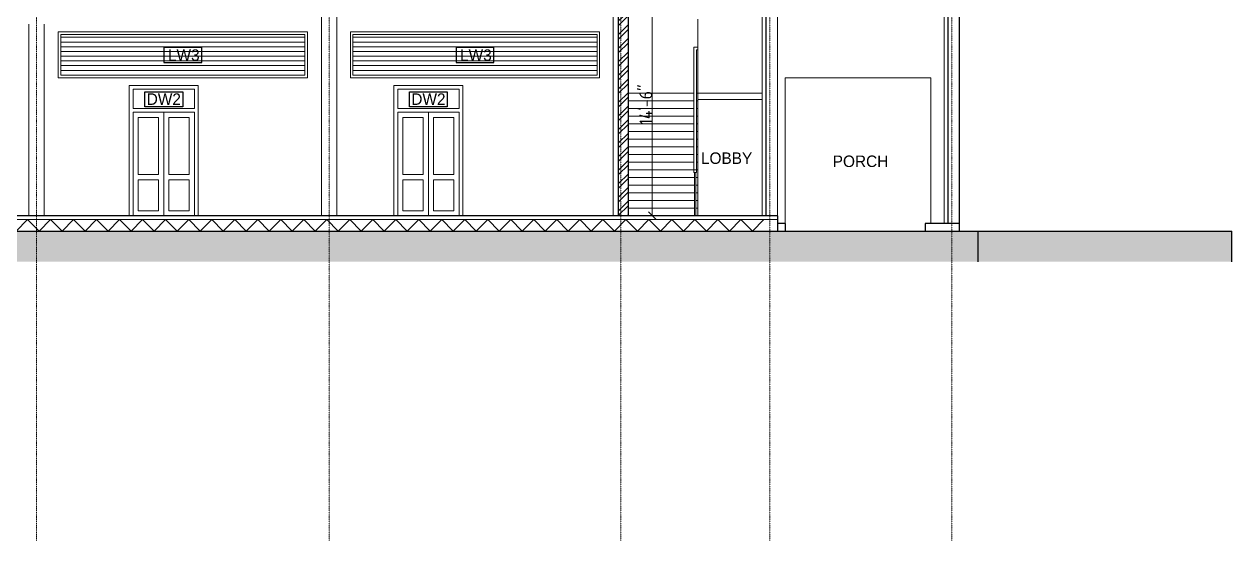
# Model space of a CAD drawing. Extents: x -95606 to 113309, y -42160 to -940.
# Drawn here: x -41687 to -40742, y -17862 to -17442 of the extents above; entities that cross this region are included whole.
import ezdxf

# ---------------------------------------------------------------- set-up
doc = ezdxf.new("R2010")
doc.units = 0
doc.header["$LTSCALE"] = 0.02
doc.header["$MEASUREMENT"] = 0
doc.header["$PDMODE"] = 3
doc.header["$PDSIZE"] = -2
doc.linetypes.add('ACAD_ISO04W100', pattern=[30, 24, -3, 0, -3])
doc.linetypes.add('CENTERX2', pattern=[101.6, 63.5, -12.7, 12.7, -12.7])
doc.layers.get('0').update_dxf_attribs({"linetype": 'CONTINUOUS'})
doc.layers.get('DEFPOINTS').update_dxf_attribs({"linetype": 'CONTINUOUS'})
for name, color, linetype, lineweight in [('DOOR WIN TEXT', 102, 'CONTINUOUS', 25), ('Hatch', 252, 'CONTINUOUS', 9), ('RBH CENTER LINE', 1, 'ACAD_ISO04W100', 13), ('RBH DIMENSIONS', 8, 'CONTINUOUS', 15), ('RBH HAND RAIL - 0.13', 131, 'CONTINUOUS', 13), ('RBH hatch', 43, 'CONTINUOUS', 0), ('RBH TEXT', 50, 'CONTINUOUS', 13), ('RBH TEXT FRAME', 90, 'CONTINUOUS', 25), ('RBH WALL - 0.13', 253, 'CONTINUOUS', 13), ('RBH WALL - 0.18', 252, 'CONTINUOUS', 18), ('RBH WALL - 0.30', 7, 'CONTINUOUS', 30)]:
    doc.layers.add(name, color=color, linetype=linetype, lineweight=lineweight)
doc.layers.add('RBH DO & WIN', color=7, linetype='CONTINUOUS', lineweight=9, true_color=0x8a008a)
doc.styles.add('RBH-225', font='ARIALN.TTF', dxfattribs={"height": 225})
doc.styles.get("Standard").update_dxf_attribs({"font": 'ISOCP'})
doc.dimstyles.new('RBH DIM 01', dxfattribs={"dimtxt": 10, "dimasz": 6, "dimexe": 8, "dimexo": 5, "dimgap": 0.09, "dimtad": 1, "dimdec": 0, "dimzin": 0, "dimdsep": 46, "dimlunit": 4, "dimtxsty": 'Standard', "dimblk": 'OBLIQUE', "dimcen": 0.09, "dimclrd": 4, "dimclre": 1, "dimclrt": 2, "dimadec": 0, "dimazin": 0, "dimtfac": 1, "dimtdec": 0, "dimtofl": 0, "dimtmove": 0, "dimatfit": 3, "dimldrblk": 'OPEN30', "dimfxl": 1, "dimtolj": 1, "dimtzin": 0, "dimlwd": -1, "dimlwe": -1, "dimarcsym": 0})

# ---------------------------------------------------------------- blocks, each defined once
blk = doc.blocks.new('_Oblique')
at = {"color": 0, "linetype": 'ByBlock', "lineweight": -2}
blk.add_line((-0.5, -0.5), (0.5, 0.5), dxfattribs=at)
blk = doc.blocks.new('*D952')
at = {"layer": 'DEFPOINTS', "color": 0, "lineweight": -2, "ltscale": 0.75, "transparency": 16777216}
for p in [(-41177, -17418.03), (-41195.29, -17592.03), (-41177, -17592.03)]:
    blk.add_point(p, dxfattribs=at)
at = {"layer": 'RBH DIMENSIONS', "color": 1, "ltscale": 0.75, "transparency": 16777216}
for p, q in [((-41182, -17418.03), (-41203.29, -17418.03)), ((-41182, -17592.03), (-41203.29, -17592.03))]:
    blk.add_line(p, q, dxfattribs=at)
at = {"layer": 'RBH DIMENSIONS', "color": 4, "ltscale": 0.75, "transparency": 16777216}
blk.add_line((-41195.29, -17418.03), (-41195.29, -17592.03), dxfattribs=at)
at = {"layer": 'RBH DIMENSIONS', "color": 4, "ltscale": 0.75, "transparency": 16777216, "xscale": 6, "yscale": 6, "zscale": 6}
for p, rotation in [((-41195.29, -17418.03), 90), ((-41195.29, -17592.03), 270)]:
    blk.add_blockref('_Oblique', p, dxfattribs=dict(at, rotation=rotation))
at = {"layer": 'RBH DIMENSIONS', "color": 2, "ltscale": 0.75, "transparency": 16777216, "insert": (-41200.38, -17505.03), "char_height": 10, "attachment_point": 5, "rotation": 90}
blk.add_mtext('\\A1;14\'-6"', dxfattribs=at)
blk = doc.blocks.new('_Open30')
at = {"color": 0, "linetype": 'ByBlock', "lineweight": -2}
for p, q in [((-1, 0.27), (0, 0)), ((0, 0), (-1, -0.27)), ((0, 0), (-1, 0))]:
    blk.add_line(p, q, dxfattribs=at)

msp = doc.modelspace()

# ---------------------------------------------------------------- hatches: boundary and pattern name
at = {"layer": 'Hatch', "ltscale": 0.75}
h = msp.add_hatch(dxfattribs=at)
h.set_pattern_fill('ANSI32', color=256, scale=20)
h.set_pattern_definition([(45, (-411645.736, -522238.593), (-5.30330086, 5.30330086), []), (45, (-411642.2, -522238.593), (-5.30330086, 5.30330086), [])])
h.paths.add_polyline_path([(-41213.996, -17436.031), (-41221.996, -17436.031), (-41221.996, -17592.031), (-41213.996, -17592.031)])
h.paths.add_polyline_path([(-41213.996, -16969.641), (-41221.996, -16969.641), (-41221.996, -17181.031), (-41213.996, -17181.031)])
h.paths.add_polyline_path([(-41221.996, -17250.987), (-41213.996, -17250.987), (-41213.996, -17181.031), (-41221.996, -17181.031)])
h.paths.add_polyline_path([(-41213.996, -17274.987), (-41221.996, -17274.987), (-41221.996, -17418.031), (-41213.996, -17418.031)])
at = {"layer": 'RBH hatch'}
h = msp.add_hatch(dxfattribs=at)
h.set_pattern_fill('EARTH', color=256, scale=24)
h.set_pattern_definition([(0, (-411609.736, -522238.593), (6, 6), [6, -6]), (0, (-411609.736, -522236.343), (6, 6), [6, -6]), (0, (-411609.736, -522234.093), (6, 6), [6, -6]), (90, (-411608.986, -522233.343), (-6, 6), [6, -6]), (90, (-411606.736, -522233.343), (-6, 6), [6, -6]), (90, (-411604.486, -522233.343), (-6, 6), [6, -6])])
h.paths.add_polyline_path([(-42520.996, -17832.031), (-42520.996, -17838.031), (-42591.845, -17838.031), (-42591.845, -17862.031), (-42496.996, -17862.031), (-42496.996, -17856.031), (-42064.996, -17856.031), (-42064.996, -17628.031), (-41887.996, -17628.031), (-41887.996, -17604.031), (-42088.996, -17604.031), (-42088.996, -17832.031)])
h.paths.add_polyline_path([(-41680.996, -17604.031), (-41887.996, -17604.031), (-41887.996, -17628.031), (-41680.996, -17628.031)])
h.paths.add_polyline_path([(-41473.996, -17604.031), (-41680.996, -17604.031), (-41680.996, -17628.031), (-41473.996, -17628.031)])
h.paths.add_polyline_path([(-41266.996, -17604.031), (-41473.996, -17604.031), (-41473.996, -17628.031), (-41266.996, -17628.031)])
h.paths.add_polyline_path([(-41071.996, -17604.031), (-41266.996, -17604.031), (-41266.996, -17628.031), (-41071.996, -17628.031)])
h.paths.add_polyline_path([(-40924.996, -17604.031), (-41071.996, -17604.031), (-41071.996, -17628.031), (-40924.996, -17628.031)])
h.paths.add_polyline_path([(-40741.915, -17604.031), (-40924.996, -17604.031), (-40924.996, -17628.031), (-40741.915, -17628.031)])

# ---------------------------------------------------------------- linework, layer by layer
at = {"layer": 'RBH CENTER LINE', "linetype": 'CENTERX2', "ltscale": 0.12}
for p, q in [((-41676.996, -17846.343), (-41676.996, -16823.092)), ((-41447.996, -17846.343), (-41447.996, -16823.092)), ((-41103.393, -17846.343), (-41103.393, -16823.092)), ((-40960.843, -17846.343), (-40960.843, -16823.092)), ((-41219.996, -17846.343), (-41219.996, -17036.892))]:
    msp.add_line(p, q, dxfattribs=at)
at = {"layer": 'RBH DIMENSIONS', "ltscale": 0.75}
msp.add_lwpolyline([(-40977.393, -17598.031), (-40977.393, -17484.031), (-41091.393, -17484.031), (-41091.393, -17598.031)], dxfattribs=at)
at = {"layer": 'RBH DO & WIN', "ltscale": 0.75}
for p, q in [((-41657.996, -17452.333), (-41466.996, -17452.333)), ((-41657.996, -17456.031), (-41466.996, -17456.031)), ((-41429.496, -17452.333), (-41238.496, -17452.333)), ((-41429.496, -17456.031), (-41238.496, -17456.031)), ((-41657.996, -17459.729), (-41466.996, -17459.729)), ((-41657.996, -17463.427), (-41466.996, -17463.427)), ((-41657.996, -17467.125), (-41466.996, -17467.125)), ((-41429.496, -17459.729), (-41238.496, -17459.729)), ((-41429.496, -17463.427), (-41238.496, -17463.427)), ((-41429.496, -17467.125), (-41238.496, -17467.125)), ((-41657.996, -17470.823), (-41466.996, -17470.823)), ((-41657.996, -17474.521), (-41466.996, -17474.521)), ((-41657.996, -17478.219), (-41466.996, -17478.219)), ((-41429.496, -17470.823), (-41238.496, -17470.823)), ((-41429.496, -17474.521), (-41238.496, -17474.521)), ((-41429.496, -17478.219), (-41238.496, -17478.219)), ((-41604.496, -17592.031), (-41604.496, -17490.031)), ((-41604.496, -17490.031), (-41550.496, -17490.031)), ((-41601.496, -17508.031), (-41601.496, -17493.031)), ((-41601.496, -17493.031), (-41553.496, -17493.031)), ((-41577.496, -17493.031), (-41553.496, -17493.031)), ((-41553.496, -17493.031), (-41553.496, -17508.031)), ((-41553.496, -17493.031), (-41553.496, -17508.031)), ((-41550.496, -17490.031), (-41550.496, -17592.031)), ((-41397.496, -17592.031), (-41397.496, -17490.031)), ((-41397.496, -17490.031), (-41343.496, -17490.031)), ((-41394.496, -17508.031), (-41394.496, -17493.031)), ((-41394.496, -17493.031), (-41346.496, -17493.031)), ((-41370.496, -17493.031), (-41346.496, -17493.031)), ((-41346.496, -17493.031), (-41346.496, -17508.031)), ((-41346.496, -17493.031), (-41346.496, -17508.031)), ((-41343.496, -17490.031), (-41343.496, -17592.031)), ((-41553.496, -17508.031), (-41601.496, -17508.031)), ((-41601.496, -17592.031), (-41601.496, -17511.031)), ((-41553.496, -17511.031), (-41601.496, -17511.031)), ((-41597.496, -17515.031), (-41597.496, -17559.746)), ((-41581.496, -17515.031), (-41597.496, -17515.031)), ((-41581.496, -17559.746), (-41581.496, -17515.031)), ((-41577.496, -17511.031), (-41577.496, -17592.031)), ((-41577.496, -17592.031), (-41577.496, -17511.031)), ((-41573.496, -17559.746), (-41573.496, -17515.031)), ((-41557.496, -17515.031), (-41573.496, -17515.031)), ((-41557.496, -17515.031), (-41557.496, -17559.746)), ((-41553.496, -17511.031), (-41553.496, -17592.031)), ((-41553.496, -17511.031), (-41553.496, -17592.031)), ((-41346.496, -17508.031), (-41394.496, -17508.031)), ((-41394.496, -17592.031), (-41394.496, -17511.031)), ((-41346.496, -17511.031), (-41394.496, -17511.031)), ((-41390.496, -17515.031), (-41390.496, -17559.746)), ((-41374.496, -17515.031), (-41390.496, -17515.031)), ((-41374.496, -17559.746), (-41374.496, -17515.031)), ((-41370.496, -17511.031), (-41370.496, -17592.031)), ((-41370.496, -17592.031), (-41370.496, -17511.031)), ((-41366.496, -17559.746), (-41366.496, -17515.031)), ((-41350.496, -17515.031), (-41366.496, -17515.031)), ((-41350.496, -17515.031), (-41350.496, -17559.746)), ((-41346.496, -17511.031), (-41346.496, -17592.031)), ((-41346.496, -17511.031), (-41346.496, -17592.031)), ((-41597.496, -17559.746), (-41581.496, -17559.746)), ((-41557.496, -17559.746), (-41573.496, -17559.746)), ((-41390.496, -17559.746), (-41374.496, -17559.746)), ((-41350.496, -17559.746), (-41366.496, -17559.746)), ((-41597.496, -17563.746), (-41597.496, -17588.031)), ((-41597.496, -17563.746), (-41581.496, -17563.746)), ((-41581.496, -17588.031), (-41581.496, -17563.746)), ((-41557.496, -17563.746), (-41573.496, -17563.746)), ((-41573.496, -17588.031), (-41573.496, -17563.746)), ((-41557.496, -17563.746), (-41557.496, -17588.031)), ((-41390.496, -17563.746), (-41390.496, -17588.031)), ((-41390.496, -17563.746), (-41374.496, -17563.746)), ((-41374.496, -17588.031), (-41374.496, -17563.746)), ((-41350.496, -17563.746), (-41366.496, -17563.746)), ((-41366.496, -17588.031), (-41366.496, -17563.746)), ((-41350.496, -17563.746), (-41350.496, -17588.031)), ((-41597.496, -17588.031), (-41581.496, -17588.031)), ((-41557.496, -17588.031), (-41573.496, -17588.031)), ((-41390.496, -17588.031), (-41374.496, -17588.031)), ((-41350.496, -17588.031), (-41366.496, -17588.031))]:
    msp.add_line(p, q, dxfattribs=at)
for points in [[(-41659.996, -17448.031), (-41464.996, -17448.031), (-41464.996, -17484.031), (-41659.996, -17484.031)], [(-41657.996, -17450.031), (-41466.996, -17450.031), (-41466.996, -17482.031), (-41657.996, -17482.031)], [(-41431.496, -17448.031), (-41236.496, -17448.031), (-41236.496, -17484.031), (-41431.496, -17484.031)], [(-41429.496, -17450.031), (-41238.496, -17450.031), (-41238.496, -17482.031), (-41429.496, -17482.031)]]:
    msp.add_lwpolyline(points, close=True, dxfattribs=at)
at = {"layer": 'RBH HAND RAIL - 0.13', "ltscale": 0.75}
for p, q in [((-41162.694, -17556.031), (-41162.694, -17460.031)), ((-41160.694, -17556.031), (-41160.694, -17462.031)), ((-41162.194, -17558.031), (-41162.194, -17592.031)), ((-41161.194, -17558.031), (-41161.194, -17592.031))]:
    msp.add_line(p, q, dxfattribs=at)
at = {"layer": 'RBH HAND RAIL - 0.13', "lineweight": 5, "ltscale": 0.75}
for p, q in [((-41162.694, -17460.031), (-41159.694, -17460.031)), ((-41160.694, -17462.031), (-41159.694, -17462.031))]:
    msp.add_line(p, q, dxfattribs=at)
at = {"layer": 'RBH HAND RAIL - 0.13', "ltscale": 0.75}
msp.add_lwpolyline([(-41160.694, -17556.031), (-41160.694, -17558.031), (-41162.694, -17558.031), (-41162.694, -17556.031)], close=True, dxfattribs=at)
at = {"layer": 'RBH hatch', "ltscale": 0.75}
for p, q in [((-41159.694, -17496.031), (-41159.694, -17438.031)), ((-41162.694, -17496.031), (-41213.996, -17496.031)), ((-41159.694, -17496.031), (-41160.694, -17496.031)), ((-41159.694, -17496.031), (-41159.694, -17592.031)), ((-41159.694, -17496.031), (-41109.393, -17496.031)), ((-41162.694, -17502.031), (-41213.996, -17502.031)), ((-41159.694, -17502.031), (-41160.694, -17502.031)), ((-41159.694, -17501.031), (-41109.393, -17501.031)), ((-41162.694, -17508.031), (-41213.996, -17508.031)), ((-41162.694, -17514.031), (-41213.996, -17514.031)), ((-41159.694, -17508.031), (-41160.694, -17508.031)), ((-41159.694, -17514.031), (-41160.694, -17514.031)), ((-41162.694, -17520.031), (-41213.996, -17520.031)), ((-41159.694, -17520.031), (-41160.694, -17520.031)), ((-41162.694, -17526.031), (-41213.996, -17526.031)), ((-41162.694, -17532.031), (-41213.996, -17532.031)), ((-41159.694, -17526.031), (-41160.694, -17526.031)), ((-41159.694, -17532.031), (-41160.694, -17532.031)), ((-41162.694, -17538.031), (-41213.996, -17538.031)), ((-41162.694, -17544.031), (-41213.996, -17544.031)), ((-41159.694, -17538.031), (-41160.694, -17538.031)), ((-41159.694, -17544.031), (-41160.694, -17544.031)), ((-41162.694, -17550.031), (-41213.996, -17550.031)), ((-41159.694, -17550.031), (-41160.694, -17550.031)), ((-41159.694, -17556.031), (-41213.996, -17556.031)), ((-41162.194, -17562.031), (-41213.996, -17562.031)), ((-41159.694, -17562.031), (-41161.194, -17562.031)), ((-41162.194, -17568.031), (-41213.996, -17568.031)), ((-41159.694, -17568.031), (-41161.194, -17568.031)), ((-41162.194, -17574.031), (-41213.996, -17574.031)), ((-41162.194, -17580.031), (-41213.996, -17580.031)), ((-41159.694, -17574.031), (-41161.194, -17574.031)), ((-41159.694, -17580.031), (-41161.194, -17580.031)), ((-41162.194, -17586.031), (-41213.996, -17586.031)), ((-41159.694, -17586.031), (-41161.194, -17586.031))]:
    msp.add_line(p, q, dxfattribs=at)
at = {"layer": 'RBH TEXT FRAME', "color": 4}
for points in [[(-41577.328, -17472.079), (-41547.664, -17472.079), (-41547.664, -17460.399), (-41577.328, -17460.399)], [(-41348.828, -17472.079), (-41319.164, -17472.079), (-41319.164, -17460.399), (-41348.828, -17460.399)], [(-41592.328, -17495.023), (-41562.664, -17495.023), (-41562.664, -17506.704), (-41592.328, -17506.704)], [(-41385.328, -17495.023), (-41355.664, -17495.023), (-41355.664, -17506.704), (-41385.328, -17506.704)]]:
    msp.add_lwpolyline(points, close=True, dxfattribs=at)
at = {"layer": 'RBH WALL - 0.13', "ltscale": 0.75}
for p, q in [((-41692.996, -17604.031), (-41683.996, -17595.031)), ((-41674.996, -17604.031), (-41683.996, -17595.031)), ((-41674.996, -17604.031), (-41665.996, -17595.031)), ((-41656.996, -17604.031), (-41665.996, -17595.031)), ((-41656.996, -17604.031), (-41647.996, -17595.031)), ((-41638.996, -17604.031), (-41647.996, -17595.031)), ((-41638.996, -17604.031), (-41629.996, -17595.031)), ((-41620.996, -17604.031), (-41629.996, -17595.031)), ((-41620.996, -17604.031), (-41611.996, -17595.031)), ((-41602.996, -17604.031), (-41611.996, -17595.031)), ((-41602.996, -17604.031), (-41593.996, -17595.031)), ((-41584.996, -17604.031), (-41593.996, -17595.031)), ((-41584.996, -17604.031), (-41575.996, -17595.031)), ((-41566.996, -17604.031), (-41575.996, -17595.031)), ((-41566.996, -17604.031), (-41557.996, -17595.031)), ((-41548.996, -17604.031), (-41557.996, -17595.031)), ((-41548.996, -17604.031), (-41539.996, -17595.031)), ((-41530.996, -17604.031), (-41539.996, -17595.031)), ((-41530.996, -17604.031), (-41521.996, -17595.031)), ((-41512.996, -17604.031), (-41521.996, -17595.031)), ((-41512.996, -17604.031), (-41503.996, -17595.031)), ((-41494.996, -17604.031), (-41503.996, -17595.031)), ((-41494.996, -17604.031), (-41485.996, -17595.031)), ((-41476.996, -17604.031), (-41485.996, -17595.031)), ((-41476.996, -17604.031), (-41467.996, -17595.031)), ((-41458.996, -17604.031), (-41467.996, -17595.031)), ((-41458.996, -17604.031), (-41449.996, -17595.031)), ((-41440.996, -17604.031), (-41449.996, -17595.031)), ((-41440.996, -17604.031), (-41431.996, -17595.031)), ((-41422.996, -17604.031), (-41431.996, -17595.031)), ((-41422.996, -17604.031), (-41413.996, -17595.031)), ((-41404.996, -17604.031), (-41413.996, -17595.031)), ((-41404.996, -17604.031), (-41395.996, -17595.031)), ((-41386.996, -17604.031), (-41395.996, -17595.031)), ((-41386.996, -17604.031), (-41377.996, -17595.031)), ((-41368.996, -17604.031), (-41377.996, -17595.031)), ((-41368.996, -17604.031), (-41359.996, -17595.031)), ((-41350.996, -17604.031), (-41359.996, -17595.031)), ((-41350.996, -17604.031), (-41341.996, -17595.031)), ((-41332.996, -17604.031), (-41341.996, -17595.031)), ((-41332.996, -17604.031), (-41323.996, -17595.031)), ((-41314.996, -17604.031), (-41323.996, -17595.031)), ((-41314.996, -17604.031), (-41305.996, -17595.031)), ((-41296.996, -17604.031), (-41305.996, -17595.031)), ((-41296.996, -17604.031), (-41287.996, -17595.031)), ((-41278.996, -17604.031), (-41287.996, -17595.031)), ((-41278.996, -17604.031), (-41269.996, -17595.031)), ((-41260.996, -17604.031), (-41269.996, -17595.031)), ((-41260.996, -17604.031), (-41251.996, -17595.031)), ((-41242.996, -17604.031), (-41251.996, -17595.031)), ((-41242.996, -17604.031), (-41233.996, -17595.031)), ((-41224.996, -17604.031), (-41233.996, -17595.031)), ((-41224.996, -17604.031), (-41215.996, -17595.031)), ((-41206.996, -17604.031), (-41215.996, -17595.031)), ((-41206.996, -17604.031), (-41197.996, -17595.031)), ((-41188.996, -17604.031), (-41197.996, -17595.031)), ((-41188.996, -17604.031), (-41179.996, -17595.031)), ((-41170.996, -17604.031), (-41179.996, -17595.031)), ((-41170.996, -17604.031), (-41161.996, -17595.031)), ((-41152.996, -17604.031), (-41161.996, -17595.031)), ((-41152.996, -17604.031), (-41143.996, -17595.031)), ((-41134.996, -17604.031), (-41143.996, -17595.031)), ((-41134.996, -17604.031), (-41125.996, -17595.031)), ((-41116.996, -17604.031), (-41125.996, -17595.031)), ((-41116.996, -17604.031), (-41107.996, -17595.031))]:
    msp.add_line(p, q, dxfattribs=at)
at = {"layer": 'RBH WALL - 0.18', "ltscale": 0.75}
for p, q in [((-40966.843, -17598.031), (-40966.843, -17425.031)), ((-40966.843, -17425.031), (-40966.843, -17598.031)), ((-41453.996, -17592.031), (-41453.996, -17436.031)), ((-41441.996, -17592.031), (-41441.996, -17436.031)), ((-41225.996, -17592.031), (-41225.996, -17436.031)), ((-41109.393, -17592.031), (-41109.393, -17436.031)), ((-41097.393, -17592.031), (-41097.393, -17436.031)), ((-41682.996, -17592.031), (-41682.996, -17442.031)), ((-41670.996, -17592.031), (-41670.996, -17442.031)), ((-41097.393, -17595.031), (-42088.996, -17595.031))]:
    msp.add_line(p, q, dxfattribs=at)
at = {"layer": 'RBH WALL - 0.30', "ltscale": 0.75}
for p, q in [((-41221.996, -17436.031), (-41221.996, -17592.031)), ((-41213.996, -17592.031), (-41213.996, -17436.031)), ((-41106.393, -17436.031), (-41106.393, -17592.031)), ((-40963.843, -17598.031), (-40963.843, -17436.031)), ((-40954.843, -17604.031), (-40954.843, -17436.031)), ((-41097.393, -17592.031), (-42088.996, -17592.031)), ((-41161.194, -17592.031), (-41213.996, -17592.031)), ((-41097.393, -17592.031), (-41097.393, -17604.031)), ((-41091.393, -17598.031), (-41097.393, -17598.031)), ((-41091.393, -17598.031), (-41091.393, -17604.031)), ((-40954.843, -17598.031), (-40981.843, -17598.031)), ((-40981.843, -17598.031), (-40981.843, -17604.031)), ((-40940.489, -17628.031), (-40940.489, -17604.031)), ((-40741.915, -17628.031), (-40741.915, -17604.031))]:
    msp.add_line(p, q, dxfattribs=at)
msp.add_lwpolyline([(-42591.845, -17838.031), (-42520.996, -17838.031), (-42520.996, -17832.031), (-42088.996, -17832.031), (-42088.996, -17604.031), (-40741.915, -17604.031)], dxfattribs=at)

# ---------------------------------------------------------------- texts
at = {"layer": 'DOOR WIN TEXT', "color": 4, "char_height": 9, "style": 'RBH-225'}
for s, insert, attachment_point in [('\\pi23.637;{\\fStylus BT|b0|i0|c0|p34;LW3}', (-41597.812, -17470.891), 7), ('\\pi23.637;{\\fStylus BT|b0|i0|c0|p34;LW3}', (-41369.312, -17470.891), 7), ('\\pi21.999;{\\fStylus BT|b0|i0|c0|p34;DW2}', (-41612.812, -17496.211), 1), ('\\pi21.999;{\\fStylus BT|b0|i0|c0|p34;DW2}', (-41405.812, -17496.211), 1)]:
    msp.add_mtext_dynamic_manual_height_columns(s, width=70.71517, gutter_width=1, heights=[0], dxfattribs=dict(at, insert=insert, attachment_point=attachment_point))
at = {"layer": 'RBH TEXT', "color": 0, "char_height": 9, "attachment_point": 1, "style": 'RBH-225'}
for s, insert in [('\\pi15.397;{\\fStylus BT|b0|i0|c0|p34;LOBBY }', (-41172.634, -17542.398)), ('\\pi14.627;{\\fStylus BT|b0|i0|c0|p34;PORCH}', (-41068.769, -17544.834))]:
    msp.add_mtext_dynamic_manual_height_columns(s, width=70.71517, gutter_width=1, heights=[0], dxfattribs=dict(at, insert=insert))

# ---------------------------------------------------------------- dimensions: what is measured, and where the dimension line sits
at = {"layer": 'RBH DIMENSIONS', "ltscale": 0.75}
dim = msp.add_linear_dim(base=(-41195.295, -17592.031), p1=(-41176.996, -17418.031), p2=(-41176.996, -17592.031), angle=90, dimstyle='RBH DIM 01', dxfattribs=at)
dim.commit()
dim.dimension.update_dxf_attribs({"geometry": '*D952', "text_midpoint": (-41200.385, -17505.031)})

doc.saveas('drawing.dxf')
